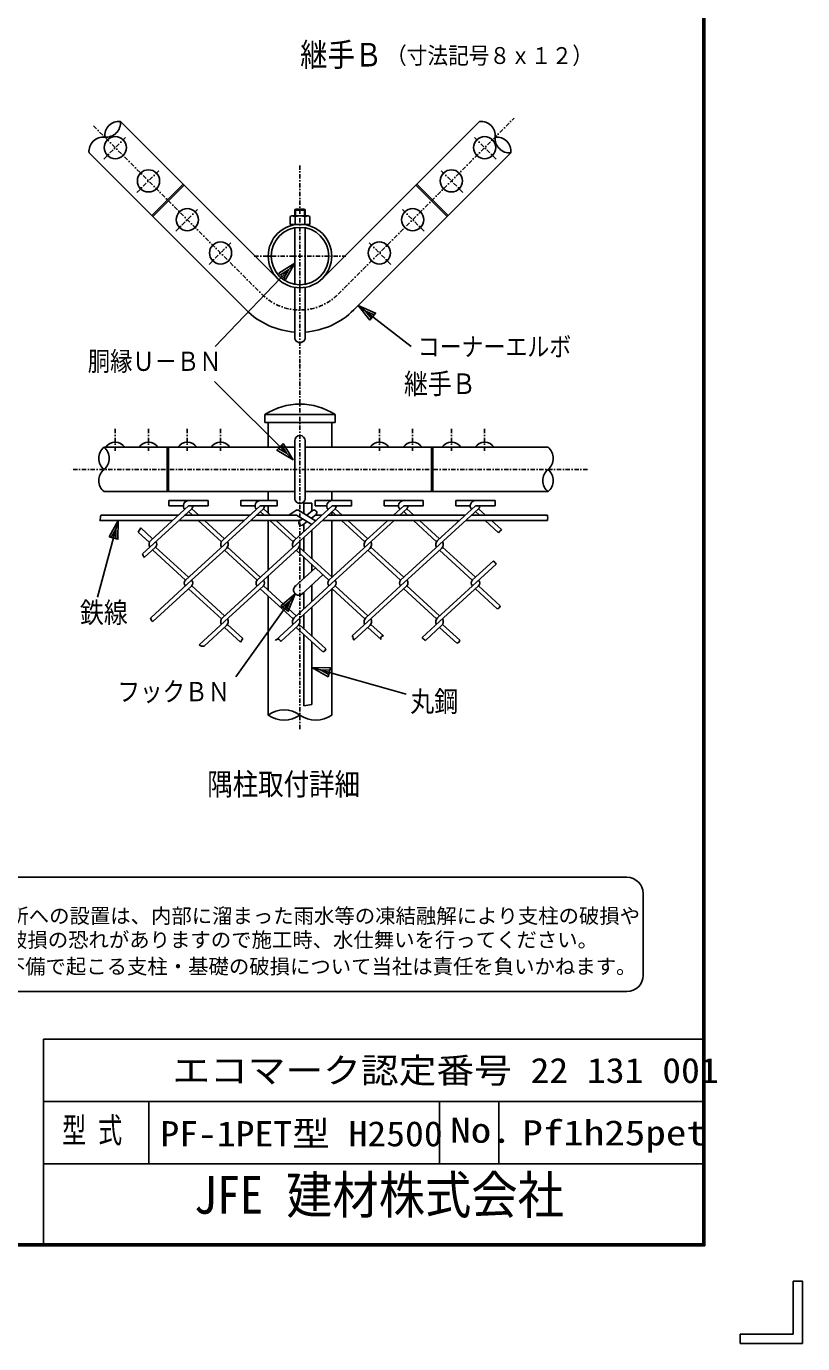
# Model space of a CAD drawing. Units: millimetres, scale not verified. Extents: x -4425 to 4425, y -3150 to 3150.
# Drawn here: x 2642 to 4425, y -3150 to -125 of the extents above; entities that cross this region are included whole.
import ezdxf
from ezdxf.enums import TextEntityAlignment as Align

# ---------------------------------------------------------------- set-up
doc = ezdxf.new("R2010")
doc.units = ezdxf.units.MM
doc.header["$LTSCALE"] = 20
doc.linetypes.add('USER1', pattern=[1.01, 0.5, -0.25, 0.01, -0.25])
for name, color, linetype, lineweight in [('0-0_1', 7, 'Continuous', 25), ('0-4_WAKU', 7, 'Continuous', 25), ('0-6_D-TTL-TXT', 7, 'Continuous', 25)]:
    doc.layers.add(name, color=color, linetype=linetype, lineweight=lineweight)
doc.styles.add('ＭＳ ゴシック', font='')
doc.styles.get('ＭＳ ゴシック').set_extended_font_data('MS Gothic')

msp = doc.modelspace()

# ---------------------------------------------------------------- linework, layer by layer
at = {"layer": '0-0_1', "color": 4, "linetype": 'USER1'}
for p, q in [((2796.02, -353.37), (3182.78, -740.13)), ((3357.96, -740.13), (3762.32, -335.77)), ((2819.68, -430.05), (2872.7, -377.03)), ((3721.06, -430.05), (3668.04, -377.03)), ((2896.03, -506.4), (2949.05, -453.38)), ((3270.37, -444.38), (3270.37, -902.31)), ((3644.71, -506.4), (3591.68, -453.38)), ((2985.11, -595.48), (3038.13, -542.46)), ((3555.63, -595.48), (3502.61, -542.46)), ((3061.46, -671.83), (3114.48, -618.81)), ((3479.28, -671.83), (3426.25, -618.81)), ((3165.39, -652.53), (3375.35, -652.53)), ((3270.37, -900.51), (3270.37, -1741.18)), ((2846.19, -1049.53), (2846.19, -1109.52)), ((2922.54, -1049.53), (2922.54, -1109.52)), ((3011.62, -1049.53), (3011.62, -1109.52)), ((3087.97, -1049.53), (3087.97, -1109.52)), ((3452.77, -1049.53), (3452.77, -1109.52)), ((3529.12, -1049.53), (3529.12, -1109.52)), ((3618.2, -1049.53), (3618.2, -1109.52)), ((3694.55, -1049.53), (3694.55, -1109.52)), ((3930.78, -1142.51), (2741.88, -1142.51))]:
    msp.add_line(p, q, dxfattribs=at)
at = {"layer": '0-0_1'}
for p, q in [((2858.06, -343.3), (3218.83, -704.07)), ((3321.91, -704.07), (3682.67, -343.3)), ((2785.95, -415.41), (3146.72, -776.18)), ((3394.02, -776.18), (3754.78, -415.41)), ((2929.97, -559.43), (3002.08, -487.31)), ((2932.09, -561.55), (3004.2, -489.44)), ((3608.65, -561.55), (3536.54, -489.44)), ((3610.77, -559.43), (3538.66, -487.31)), ((3251.62, -560.15), (3247.87, -561.88)), ((3247.87, -561.88), (3247.87, -579.65)), ((3258.37, -546.95), (3258.37, -560.15)), ((3259.13, -579.65), (3259.13, -561.88)), ((3260.17, -545.15), (3280.57, -545.15)), ((3280.57, -545.15), (3282.37, -546.95)), ((3281.61, -579.65), (3281.61, -561.88)), ((3282.37, -546.95), (3282.37, -560.15)), ((3247.87, -579.65), (3292.86, -579.65)), ((3258.37, -579.65), (3258.37, -580.64)), ((3258.37, -587.65), (3258.37, -717.42)), ((3282.37, -579.65), (3282.37, -580.64)), ((3282.37, -587.65), (3282.37, -717.42)), ((3258.37, -724.42), (3258.37, -839.39)), ((3282.37, -724.42), (3282.37, -839.39)), ((3189.39, -1016.54), (3351.35, -1016.54)), ((3189.39, -1016.54), (3189.39, -1034.53)), ((3351.35, -1016.54), (3351.35, -1034.53)), ((3189.39, -1034.53), (3351.35, -1034.53)), ((3197.48, -1034.53), (3197.48, -1091.52)), ((3343.25, -1034.53), (3343.25, -1091.52)), ((3258.37, -1076.52), (3258.37, -1208.5)), ((3282.37, -1076.52), (3282.37, -1208.5)), ((3258.37, -1091.52), (2820.46, -1091.52)), ((2965.58, -1091.52), (2965.58, -1193.5)), ((2968.58, -1091.52), (2968.58, -1193.5)), ((3840.25, -1091.52), (3282.37, -1091.52)), ((3572.16, -1091.52), (3572.16, -1193.5)), ((3575.16, -1091.52), (3575.16, -1193.5)), ((3258.37, -1193.5), (2820.46, -1193.5)), ((3197.48, -1193.5), (3197.48, -1214.04)), ((3840.25, -1193.5), (3282.37, -1193.5)), ((3343.25, -1193.5), (3343.25, -1214.04)), ((2908.67, -1336.16), (3021.65, -1232.63)), ((2927.48, -1305.74), (3014.46, -1226.04)), ((2969.47, -1226.04), (3002.46, -1226.04)), ((3023.44, -1247.45), (3014.46, -1239.22)), ((3037.83, -1247.45), (3021.65, -1232.63)), ((3092.22, -1305.74), (3179.2, -1226.04)), ((3096.83, -1314.7), (3186.39, -1232.63)), ((3134.21, -1226.04), (3167.2, -1226.04)), ((3188.18, -1247.45), (3179.2, -1239.22)), ((3202.56, -1247.45), (3186.39, -1232.63)), ((3197.48, -1226.04), (3197.48, -1242.8)), ((3260.79, -1236.46), (3244.45, -1247.45)), ((3256.96, -1305.74), (3343.94, -1226.04)), ((3261.57, -1314.7), (3351.13, -1232.63)), ((3267.27, -1236.32), (3306.42, -1260.21)), ((3279.37, -1219.69), (3279.37, -1243.7)), ((3279.37, -1219.69), (3297.36, -1219.69)), ((3299.46, -1237.14), (3286.01, -1247.76)), ((3297.36, -1219.69), (3297.36, -1238.79)), ((3304.95, -1226.04), (3331.94, -1226.04)), ((3343.25, -1239.85), (3343.25, -1247.45)), ((3352.92, -1247.45), (3343.94, -1239.22)), ((3367.3, -1247.45), (3351.13, -1232.63)), ((3463.68, -1226.04), (3496.68, -1226.04)), ((3485.31, -1247.45), (3508.68, -1226.04)), ((3499.7, -1247.45), (3515.87, -1232.63)), ((3517.65, -1247.45), (3508.68, -1239.22)), ((3532.04, -1247.45), (3515.87, -1232.63)), ((3586.43, -1305.74), (3673.41, -1226.04)), ((3591.04, -1314.7), (3680.61, -1232.63)), ((3628.42, -1226.04), (3661.41, -1226.04)), ((3682.39, -1247.45), (3673.41, -1239.22)), ((3696.78, -1247.45), (3680.6, -1232.63)), ((2978, -1259.45), (2810.66, -1259.45)), ((2991.1, -1247.45), (2812.96, -1247.45)), ((3142.74, -1259.45), (2992.39, -1259.45)), ((3155.84, -1247.45), (3005.48, -1247.45)), ((3090.01, -1308.45), (3036.53, -1259.45)), ((3096.83, -1301.52), (3050.92, -1259.45)), ((3271.22, -1259.45), (3157.13, -1259.45)), ((3262.48, -1247.45), (3170.22, -1247.45)), ((3197.48, -1259.45), (3197.48, -1373.42)), ((3254.75, -1308.45), (3201.27, -1259.45)), ((3261.57, -1301.52), (3215.66, -1259.45)), ((3262.48, -1247.45), (3297.35, -1268.73)), ((3275.98, -1255.69), (3269.87, -1260.51)), ((3277.31, -1269.93), (3286.9, -1262.35)), ((3279.37, -1268.3), (3279.37, -1285.21)), ((3296.93, -1254.42), (3306.89, -1246.56)), ((3307.48, -1259.45), (3305.16, -1259.45)), ((3320.57, -1247.45), (3305.76, -1247.45)), ((3636.96, -1259.45), (3321.87, -1259.45)), ((3650.05, -1247.45), (3334.96, -1247.45)), ((3343.25, -1259.45), (3343.25, -1390.8)), ((3419.49, -1308.45), (3366.01, -1259.45)), ((3426.31, -1301.52), (3380.39, -1259.45)), ((3421.7, -1305.74), (3472.22, -1259.45)), ((3426.31, -1314.7), (3486.6, -1259.45)), ((3584.22, -1308.45), (3530.75, -1259.45)), ((3591.04, -1301.52), (3545.13, -1259.45)), ((3838.5, -1259.45), (3651.34, -1259.45)), ((3838.5, -1247.45), (3664.43, -1247.45)), ((3726.44, -1287.82), (3695.49, -1259.45)), ((3733.03, -1280.67), (3709.87, -1259.45)), ((2898.73, -1286.46), (2924.47, -1310.04)), ((2904.72, -1276.48), (2932.07, -1301.54)), ((3279.37, -1298.39), (3279.37, -1331.01)), ((3297.36, -1281.9), (3297.36, -1347.5)), ((2912.9, -1344.79), (2938.91, -1320.95)), ((2932.09, -1327.88), (3007.27, -1396.77)), ((2938.91, -1320.95), (3014.46, -1390.18)), ((3096.83, -1314.7), (3007.27, -1396.77)), ((3101.44, -1323.66), (3021.63, -1396.79)), ((3096.83, -1327.88), (3172.01, -1396.77)), ((3103.65, -1320.95), (3179.2, -1390.18)), ((3261.57, -1314.7), (3172.01, -1396.77)), ((3266.18, -1323.66), (3186.36, -1396.79)), ((3261.57, -1327.88), (3336.75, -1396.77)), ((3268.39, -1320.95), (3343.94, -1390.18)), ((3426.31, -1314.7), (3336.75, -1396.77)), ((3430.92, -1323.66), (3351.1, -1396.79)), ((3426.31, -1327.88), (3501.48, -1396.77)), ((3433.13, -1320.95), (3508.68, -1390.18)), ((3591.04, -1314.7), (3501.48, -1396.77)), ((3595.65, -1323.66), (3501.51, -1409.92)), ((3591.04, -1327.88), (3666.22, -1396.77)), ((3597.86, -1320.95), (3673.41, -1390.18)), ((3279.37, -1344.19), (3279.37, -1392.49)), ((3297.36, -1360.68), (3297.36, -1376)), ((3715.02, -1352.05), (3666.22, -1396.77)), ((3721.05, -1359.71), (3666.25, -1409.92)), ((3197.48, -1386.6), (3197.48, -1420.11)), ((3257.71, -1412.34), (3305.72, -1368.34)), ((3273.55, -1429.62), (3323.07, -1384.24)), ((2927.48, -1483.06), (3021.63, -1396.79)), ((2932.09, -1492.02), (3021.65, -1409.95)), ((3090.01, -1485.77), (3014.46, -1416.54)), ((3096.83, -1478.84), (3021.65, -1409.95)), ((3092.22, -1483.06), (3186.36, -1396.79)), ((3096.83, -1492.02), (3186.39, -1409.95)), ((3254.75, -1485.77), (3179.2, -1416.54)), ((3261.57, -1478.84), (3186.39, -1409.95)), ((3256.96, -1483.06), (3351.1, -1396.79)), ((3261.57, -1492.02), (3351.13, -1409.95)), ((3297.36, -1407.8), (3297.36, -1446.04)), ((3343.25, -1417.17), (3343.25, -1706.4)), ((3419.49, -1485.77), (3343.94, -1416.54)), ((3426.31, -1478.84), (3351.13, -1409.95)), ((3421.7, -1483.06), (3501.51, -1409.92)), ((3426.31, -1492.02), (3515.87, -1409.95)), ((3584.22, -1485.77), (3508.68, -1416.54)), ((3591.04, -1478.84), (3515.87, -1409.95)), ((3586.43, -1483.06), (3666.25, -1409.92)), ((3591.04, -1492.02), (3680.6, -1409.95)), ((3723.48, -1462.42), (3673.41, -1416.54)), ((3730.51, -1455.68), (3680.6, -1409.95)), ((3197.48, -1433.29), (3197.48, -1706.4)), ((3279.37, -1424.29), (3279.37, -1462.53)), ((3279.37, -1475.71), (3279.37, -1508.33)), ((3297.36, -1459.22), (3297.36, -1524.82)), ((3096.83, -1492.02), (3038.72, -1545.27)), ((3101.44, -1500.97), (3050.13, -1547.99)), ((3096.83, -1505.2), (3133.98, -1539.24)), ((3103.65, -1498.27), (3139.24, -1530.88)), ((3261.57, -1492.02), (3214.02, -1535.59)), ((3266.18, -1500.97), (3226.2, -1537.61)), ((3261.57, -1505.2), (3322.58, -1561.11)), ((3268.39, -1498.27), (3329.85, -1554.58)), ((3426.31, -1492.02), (3390.49, -1524.84)), ((3430.92, -1500.97), (3393.89, -1534.9)), ((3426.31, -1505.2), (3456.6, -1532.96)), ((3433.13, -1498.27), (3462.23, -1524.93)), ((3591.04, -1492.02), (3551.16, -1528.56)), ((3595.65, -1500.97), (3558.35, -1535.16)), ((3591.04, -1505.2), (3630.43, -1541.29)), ((3597.86, -1498.27), (3637.29, -1534.39)), ((3279.37, -1521.51), (3279.37, -1685.13)), ((3297.36, -1538), (3297.36, -1682.36))]:
    msp.add_line(p, q, dxfattribs=at)
at = {"layer": '0-0_1', "color": 4}
for p, q in [((3260.17, -545.15), (3260.17, -560.15)), ((3280.57, -545.15), (3280.57, -560.15)), ((3258.37, -669.07), (3075.36, -860.15)), ((3404.39, -765.8), (3525.72, -860.15)), ((3254.38, -1120.1), (3074.4, -940.69)), ((2853.11, -1259.45), (2805.09, -1436.02)), ((2898.73, -1286.46), (2904.72, -1276.48)), ((3259.2, -1427.89), (3122.98, -1618.98)), ((3297.36, -1596.94), (3514.05, -1658.66))]:
    msp.add_line(p, q, dxfattribs=at)
at = {"layer": '0-0_1'}
for points in [[(3251.62, -560.15), (3289.11, -560.15), (3292.86, -561.88), (3292.86, -579.65)], [(3260.17, -545.15), (3258.37, -546.95), (3282.37, -546.95)], [(3059.45, -1214.04), (2969.47, -1214.04), (2969.47, -1226.04)], [(3014.46, -1226.04), (3059.45, -1226.04), (3059.45, -1214.04)], [(3218.19, -1214.04), (3134.21, -1214.04), (3134.21, -1226.04)], [(3179.2, -1226.04), (3218.19, -1226.04), (3218.19, -1214.04)], [(3388.93, -1214.04), (3304.95, -1214.04), (3304.95, -1226.04)], [(3343.94, -1226.04), (3388.93, -1226.04), (3388.93, -1214.04)], [(3553.67, -1214.04), (3463.68, -1214.04), (3463.68, -1226.04)], [(3508.68, -1226.04), (3553.67, -1226.04), (3553.67, -1214.04)], [(3718.4, -1214.04), (3628.42, -1214.04), (3628.42, -1226.04)], [(3673.41, -1226.04), (3718.4, -1226.04), (3718.4, -1214.04)]]:
    msp.add_lwpolyline(points, dxfattribs=at)
at = {"layer": '0-0_1', "color": 4}
for points in [[(3221.74, -692.14), (3258.37, -669.07), (3236.91, -706.66)], [(3431.1, -799.87), (3404.39, -765.8), (3443.99, -783.29)], [(3232.05, -1083.02), (3254.38, -1120.1), (3217.23, -1097.89)], [(2831.96, -1297.21), (2853.11, -1259.45), (2852.22, -1302.72)], [(3226.28, -1455.99), (3259.2, -1427.89), (3243.37, -1468.18)], [(3334.87, -1618.54), (3297.36, -1596.94), (3340.62, -1598.35)]]:
    msp.add_lwpolyline(points, close=True, dxfattribs=at)
for points in [[(3225.53, -695.77), (3243.85, -684.24), (3233.12, -703.03)], [(3434.32, -795.72), (3420.97, -778.69), (3440.76, -787.44)], [(3228.35, -1086.73), (3239.51, -1105.27), (3220.93, -1094.17)], [(2837.03, -1298.59), (2847.6, -1279.71), (2847.16, -1301.34)], [(3230.55, -1459.04), (3247.01, -1444.99), (3239.1, -1465.13)], [(3336.31, -1613.49), (3317.56, -1602.69), (3339.19, -1603.39)]]:
    msp.add_lwpolyline(points, dxfattribs=at)
at = {"layer": '0-0_1'}
for centre, radius in [((2846.19, -403.54), 25.5), ((3694.55, -403.54), 25.5), ((2922.54, -479.89), 25.5), ((3618.2, -479.89), 25.5), ((3011.62, -568.97), 25.5), ((3529.12, -568.97), 25.5), ((3270.37, -652.53), 72.89), ((3270.37, -652.53), 65.99), ((3087.97, -645.32), 25.5), ((3452.77, -645.32), 25.5)]:
    msp.add_circle(centre, radius, dxfattribs=at)
at = {"layer": '0-0_1', "color": 4}
for centre, radius, start, end in [((2854.95, -376.24), 33.09, 84.59961, 185.4032), ((2825.12, -346.42), 33.09, 264.59732, 5.40115), ((3685.79, -376.24), 33.09, 354.59729, 95.40033), ((2818.89, -412.3), 33.09, 84.59724, 185.40121), ((3751.67, -382.47), 33.09, 174.5972, 275.40039), ((3721.84, -412.3), 33.09, 354.59924, 95.40347), ((2841.55, -1117.02), 33.09, 129.59811, 230.40164), ((2799.37, -1117.02), 33.09, 309.59845, 50.40183), ((3819.16, -1117.02), 33.09, 309.59906, 50.40244), ((2841.55, -1168.01), 33.09, 129.59836, 230.40189), ((3861.34, -1168.01), 33.09, 129.59897, 230.4025), ((3819.16, -1168.01), 33.09, 309.59784, 50.40094), ((2680.33, -1228.16), 134.03, 346.50195, 351.72638), ((3815.69, -1253.45), 23.59, 345.2659, 14.7341), ((3833.21, -1379.58), 140.78, 135.36543, 139.32133), ((2941.27, -1325.54), 34.29, 198.04726, 214.15215), ((3733, -1344.1), 19.66, 203.85423, 232.54781), ((3721.96, -1453.8), 8.75, 279.95709, 347.58115), ((2939.64, -1482.46), 12.18, 182.81139, 231.68469), ((3194.41, -1571.41), 68.46, 143.69893, 151.97339), ((3219.71, -1538.97), 6.62, 11.87968, 149.26799), ((3363.74, -1539.48), 30.5, 8.64713, 28.70666), ((3460.77, -1529.89), 5.17, 73.6339, 216.35986), ((3574.54, -1510.3), 29.67, 217.99718, 236.92053), ((3630.88, -1534.88), 6.42, 265.93872, 4.35715), ((3046.8, -1536.67), 11.8, 226.74767, 286.3721), ((3321.49, -1552.58), 8.6, 277.30011, 346.50375), ((3268.41, -1554.43), 131.17, 274.78992, 282.75055), ((3233.93, -1755.75), 61.35, 53.55512, 126.44486), ((3233.93, -1657.05), 61.35, 233.55521, 306.44494), ((3306.81, -1657.05), 61.35, 233.55521, 306.44494)]:
    msp.add_arc(centre, radius, start, end, dxfattribs=at)
at = {"layer": '0-0_1'}
for centre, radius, start, end in [((3251.62, -577.29), 17.14, 64.02038, 90), ((3270.37, -597.49), 37.34, 72.48255, 107.51738), ((3289.11, -577.29), 17.14, 90, 115.97954), ((3270.37, -652.53), 174.87, 225.00017, 266.06592), ((3270.37, -652.53), 174.87, 273.93432, 315.00012), ((3270.37, -839.39), 12, 179.99992, 0), ((3270.37, -1141.2), 148.66, 56.99119, 123.00874), ((2846.19, -1105.02), 25.5, 31.96536, 148.03456), ((2922.54, -1105.02), 25.5, 31.96536, 148.03456), ((3011.62, -1105.02), 25.5, 31.96536, 148.03456), ((3087.97, -1105.02), 25.5, 31.96536, 148.03456), ((3270.37, -1076.52), 12, 0, 179.99992), ((3452.77, -1105.02), 25.5, 31.9659, 148.03403), ((3529.12, -1105.02), 25.5, 31.9659, 148.03403), ((3618.2, -1105.02), 25.5, 31.9659, 148.03403), ((3694.55, -1105.02), 25.5, 31.9659, 148.03403), ((3270.37, -1208.5), 12, 179.99992, 0), ((3014.46, -1226.04), 12, 90, 222.50017), ((3014.46, -1226.04), 9.72, 317.50034, 0), ((3179.2, -1226.04), 12, 90, 222.50017), ((3179.2, -1226.04), 9.72, 317.50034, 0), ((3264.14, -1241.44), 6, 58.59953, 123.92401), ((3303.18, -1241.85), 6, 308.30823, 128.30817), ((3343.94, -1226.04), 12, 90, 222.50017), ((3343.94, -1226.04), 9.72, 317.50034, 0), ((3508.68, -1226.04), 12, 90, 222.49869), ((3508.68, -1226.04), 9.72, 317.50217, 0), ((3673.41, -1226.04), 12, 90, 222.49869), ((3673.41, -1226.04), 9.72, 317.50217, 0), ((3273.59, -1265.22), 6, 128.30817, 308.30823), ((2935.69, -1314.7), 12.15, 132.50044, 210.96289), ((2931.75, -1314.38), 9.72, 317.49985, 42.50015), ((3100.43, -1314.7), 12.15, 132.50081, 210.96289), ((3093.23, -1314.7), 12.15, 312.50088, 30.96329), ((3265.16, -1314.7), 12.15, 132.50081, 210.96289), ((3257.97, -1314.7), 12.15, 312.50088, 30.96329), ((3429.9, -1314.7), 12.15, 132.50044, 210.96289), ((3422.71, -1314.7), 12.15, 312.50088, 30.96329), ((3594.64, -1314.7), 12.15, 132.50081, 210.96289), ((3587.45, -1314.7), 12.15, 312.50088, 30.96329), ((3014.46, -1403.36), 9.72, 137.49977, 222.50023), ((3014.46, -1403.36), 9.72, 317.49985, 42.50015), ((3179.2, -1403.36), 9.72, 137.49977, 222.50023), ((3179.2, -1403.36), 9.72, 317.49985, 42.50015), ((3267.52, -1419.25), 12, 120.15853, 324.84174), ((3343.94, -1403.36), 9.72, 137.49977, 222.50023), ((3343.94, -1403.36), 9.72, 317.49985, 42.50015), ((3508.68, -1403.36), 9.72, 137.5016, 222.4984), ((3508.68, -1403.36), 9.72, 317.50168, 42.49832), ((3673.41, -1403.36), 9.72, 137.5016, 222.4984), ((3673.41, -1403.36), 9.72, 317.50168, 42.49832), ((3100.43, -1492.02), 12.15, 132.50081, 210.96289), ((3093.23, -1492.02), 12.15, 312.50088, 30.96329), ((3265.16, -1492.02), 12.15, 132.50081, 210.96289), ((3257.97, -1492.02), 12.15, 312.50088, 30.96329), ((3429.9, -1492.02), 12.15, 132.50081, 210.96289), ((3422.71, -1492.02), 12.15, 312.50088, 30.96329), ((3594.64, -1492.02), 12.15, 132.50081, 210.96289), ((3587.45, -1492.02), 12.15, 312.50088, 30.96329)]:
    msp.add_arc(centre, radius, start, end, dxfattribs=at)
at = {"layer": '0-0_1', "color": 4, "linetype": 'USER1'}
msp.add_arc((3270.37, -652.53), 123.88, 225.00014, 315.00024, dxfattribs=at)
at = {"layer": '0-4_WAKU'}
for p, q in [((2681.43, -2450.9), (4195.87, -2450.9)), ((2681.43, -2920.98), (2681.43, -2450.9)), ((2681.43, -2594.15), (4195.87, -2594.15)), ((2923.6, -2737.4), (2923.6, -2594.15)), ((3591.06, -2737.4), (3591.06, -2594.15)), ((3727.15, -2737.4), (3727.15, -2594.15)), ((2681.43, -2737.4), (4195.87, -2737.4)), ((4403.38, -3006.73), (4403.38, -3128.49)), ((4281.62, -3149.98), (4424.87, -3149.98))]:
    msp.add_line(p, q, dxfattribs=at)
msp.add_lwpolyline([(-4050.13, 2925.02), (4199.87, 2925.02), (4199.87, -2924.98), (-4050.13, -2924.98)], close=True, dxfattribs=at)
for points in [[(4197.87, 2923.02), (4197.87, -2922.98), (-4048.13, -2922.98)], [(4195.87, 2921.02), (4195.87, -2920.98), (-4046.13, -2920.98)], [(4424.87, -3149.98), (4424.87, -3006.73), (4403.38, -3006.73)], [(4403.38, -3128.49), (4281.62, -3128.49), (4281.62, -3149.98)]]:
    msp.add_lwpolyline(points, dxfattribs=at)
at = {"layer": '0-6_D-TTL-TXT', "color": 2}
for p, q in [((4021, -2079.03), (2186.84, -2079.03)), ((4058.5, -2304.03), (4058.5, -2116.53)), ((2186.84, -2341.53), (4021, -2341.53))]:
    msp.add_line(p, q, dxfattribs=at)
for centre, start, end in [((4021, -2116.53), 0, 90), ((4021, -2304.03), 270, 0)]:
    msp.add_arc(centre, 37.5, start, end, dxfattribs=at)

# ---------------------------------------------------------------- texts
at = {"layer": '0-0_1', "color": 4, "style": 'ＭＳ ゴシック'}
for s, height, width, p in [('継手Ｂ', 54.11, 0.85, (3270.85, -233.47)), ('（寸法記号８ｘ１２）', 38.71, 0.9, (3468.06, -223)), ('コーナーエルボ', 43.46, 0.85, (3540.72, -895.41)), ('胴縁Ｕ－ＢＮ', 44.13, 0.85, (2783.17, -929.38)), ('継手Ｂ', 47.36, 0.85, (3509.32, -983.56)), ('鉄線', 47.36, 0.85, (2765.01, -1509.05)), ('フックＢＮ', 44.57, 0.85, (2851.46, -1688.39)), ('丸鋼', 47.36, 0.85, (3523.84, -1713.17)), ('隅柱取付詳細', 50.44, 0.85, (3057.29, -1905.54))]:
    msp.add_text(s, height=height, dxfattribs=dict(at, width=width)).set_placement(p, align=Align.BOTTOM_LEFT)
at = {"layer": '0-4_WAKU', "style": 'ＭＳ ゴシック'}
for s, height, width, p in [('エコマーク認定番号 22 131 001', 57.73, 1.1, (2977.25, -2568.72)), ('型 式', 57.73, 0.7, (2724.17, -2706)), ('PF-1PET型 H2500', 57.73, 1.1, (2949.87, -2714.08)), ('No.', 57.73, 1.2, (3615.41, -2706)), ('Pf1h25pet', 57.73, 1.2, (3780.8, -2711.97)), ('JFE 建材株式会社', 86.59, 0.9, (3026.57, -2877.63))]:
    msp.add_text(s, height=height, dxfattribs=dict(at, width=width)).set_placement(p, align=Align.BOTTOM_LEFT)
at = {"layer": '0-6_D-TTL-TXT', "style": 'ＭＳ ゴシック'}
for s, p in [('凍結の恐れがある場所への設置は、内部に溜まった雨水等の凍結融解により支柱の破損や', (2179.48, -2195.03)), ('コンクリート基礎の破損の恐れがありますので施工時、水仕舞いを行ってください。', (2176.39, -2250.1)), ('施工による水仕舞い不備で起こる支柱・基礎の破損について当社は責任を負いかねます。 ', (2171.15, -2311.22))]:
    msp.add_text(s, height=34.31, dxfattribs=at).set_placement(p, align=Align.BOTTOM_LEFT)

doc.saveas('drawing.dxf')
